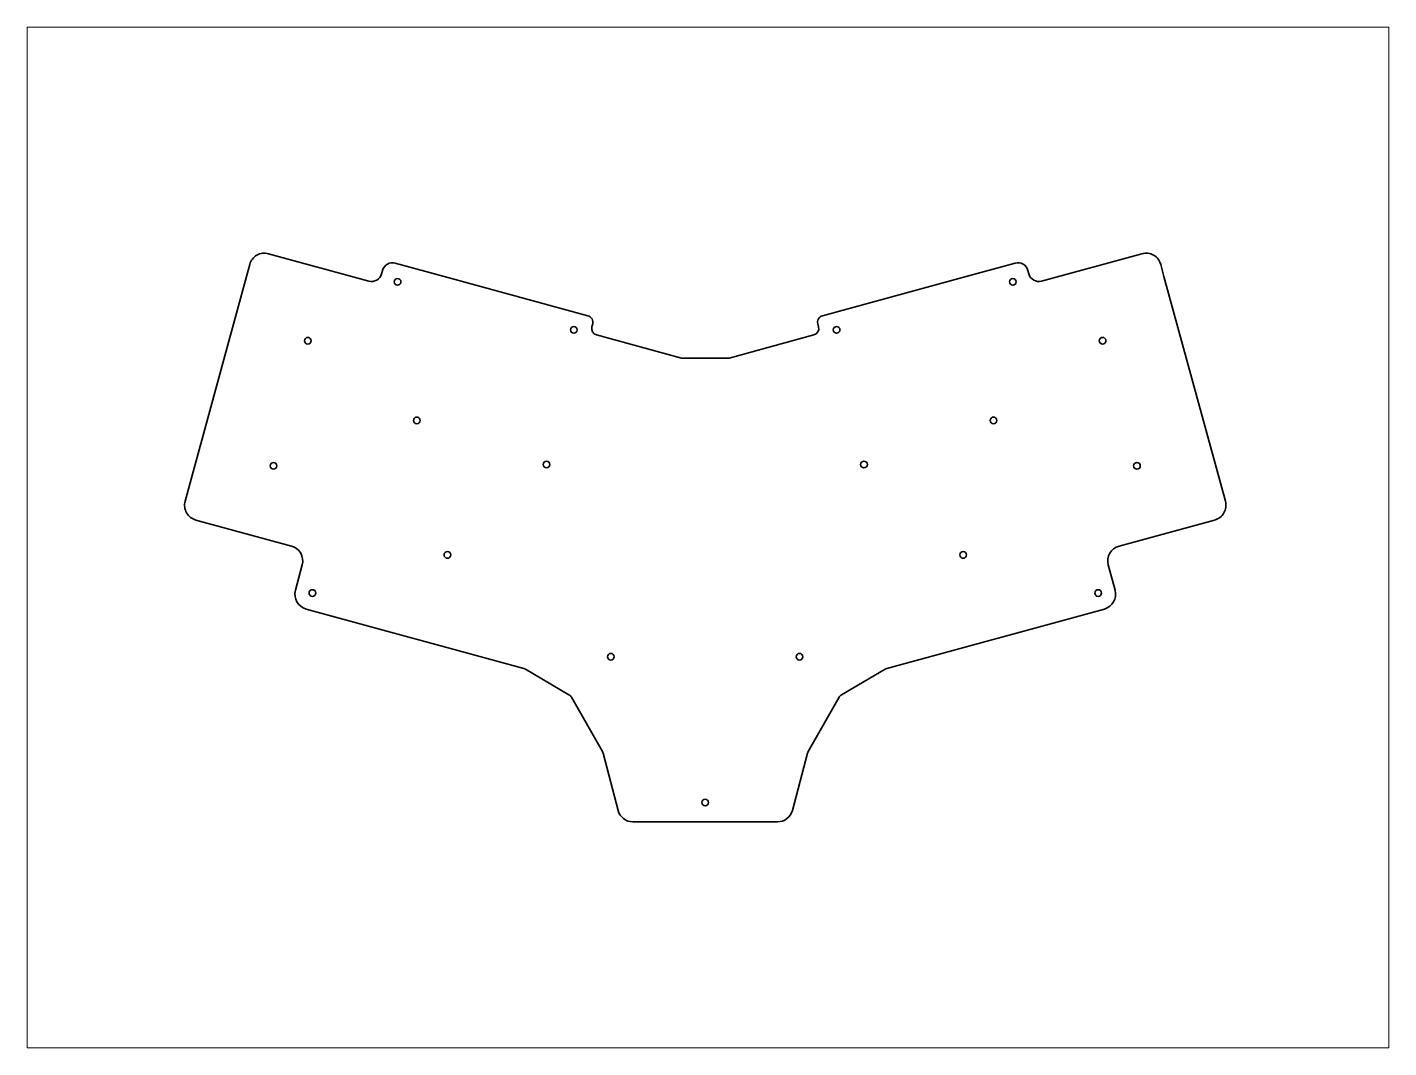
# Paper-space layout 'Layout1' of a CAD drawing. Header units: millimetres. Extents: x 0 to 400, y 0 to 300.
# The model-space entities are those that its viewports show. They can reach past a viewport. Long polylines and large blocks are cut down to what shows.
import ezdxf

# ---------------------------------------------------------------- set-up
doc = ezdxf.new("R2010")
doc.units = ezdxf.units.MM

msp = doc.modelspace()

# ---------------------------------------------------------------- linework, layer by layer
at = {"color": 18, "linetype": 'Continuous', "lineweight": 35, "true_color": 0x000000}
for points, knots in [([(199.19, 66.41), (199.19, 66.41), (220.42, 66.41), (220.42, 66.41), (222.47, 66.41), (224.27, 67.8), (224.79, 69.79), (224.79, 69.79), (229.2, 86.6), (229.2, 86.6), (229.25, 86.77), (229.31, 86.93), (229.4, 87.09), (229.4, 87.09), (238.51, 103.07), (238.51, 103.07), (238.68, 103.37), (238.93, 103.62), (239.23, 103.8), (239.23, 103.8), (252.03, 111.3), (252.03, 111.3), (252.18, 111.39), (252.35, 111.45), (252.52, 111.5), (252.52, 111.5), (316.44, 128.97), (316.44, 128.97), (318.82, 129.62), (320.24, 132.08), (319.6, 134.47), (319.6, 134.47), (317.59, 141.96), (317.59, 141.96), (316.95, 144.35), (318.36, 146.82), (320.75, 147.47), (320.75, 147.47), (348.83, 155.13), (348.83, 155.13), (349.98, 155.44), (350.96, 156.2), (351.55, 157.24), (352.14, 158.27), (352.3, 159.5), (351.99, 160.65), (351.99, 160.65), (333.95, 226.7), (333.95, 226.7), (333.95, 226.7), (332.99, 230.28), (332.99, 230.28), (332.68, 231.42), (331.93, 232.4), (330.9, 232.99), (329.87, 233.58), (328.64, 233.74), (327.5, 233.43), (327.5, 233.43), (297.98, 225.37), (297.98, 225.37), (297.21, 225.15), (296.38, 225.26), (295.68, 225.66), (294.98, 226.06), (294.47, 226.73), (294.26, 227.5), (294.26, 227.5), (293.99, 228.52), (293.99, 228.52), (293.78, 229.3), (293.27, 229.96), (292.57, 230.36), (291.88, 230.76), (291.05, 230.86), (290.27, 230.65), (290.27, 230.65), (274.81, 226.42), (274.81, 226.42), (274.81, 226.42), (274.81, 226.42), (274.81, 226.42), (274.81, 226.42), (233.65, 215.17), (233.65, 215.17), (232.6, 214.89), (231.98, 213.81), (232.26, 212.76), (232.26, 212.76), (232.49, 211.92), (232.49, 211.92), (232.76, 210.88), (232.15, 209.82), (231.12, 209.54), (231.12, 209.54), (206.19, 202.72), (206.19, 202.72), (206.19, 202.72), (192.19, 202.72), (192.19, 202.72), (192.19, 202.72), (167.26, 209.54), (167.26, 209.54), (166.23, 209.82), (165.61, 210.88), (165.89, 211.92), (165.89, 211.92), (166.12, 212.76), (166.12, 212.76), (166.4, 213.81), (165.78, 214.89), (164.73, 215.17), (164.73, 215.17), (123.57, 226.42), (123.57, 226.42), (123.57, 226.42), (123.57, 226.42), (123.57, 226.42), (123.57, 226.42), (108.11, 230.65), (108.11, 230.65), (107.33, 230.86), (106.5, 230.76), (105.81, 230.36), (105.11, 229.96), (104.6, 229.3), (104.39, 228.52), (104.39, 228.52), (104.12, 227.5), (104.12, 227.5), (103.91, 226.73), (103.4, 226.06), (102.7, 225.66), (102, 225.26), (101.17, 225.15), (100.39, 225.37), (100.39, 225.37), (70.88, 233.43), (70.88, 233.43), (69.73, 233.74), (68.51, 233.58), (67.48, 232.99), (66.45, 232.4), (65.7, 231.42), (65.39, 230.28), (65.39, 230.28), (64.43, 226.7), (64.43, 226.7), (64.43, 226.7), (46.39, 160.65), (46.39, 160.65), (46.08, 159.5), (46.24, 158.27), (46.83, 157.24), (47.42, 156.2), (48.4, 155.44), (49.55, 155.13), (49.55, 155.13), (77.63, 147.47), (77.63, 147.47), (80.02, 146.82), (81.43, 144.35), (80.79, 141.96), (80.79, 141.96), (78.78, 134.47), (78.78, 134.47), (78.14, 132.08), (79.55, 129.62), (81.94, 128.97), (81.94, 128.97), (145.86, 111.5), (145.86, 111.5), (146.03, 111.45), (146.2, 111.39), (146.35, 111.3), (146.35, 111.3), (159.15, 103.8), (159.15, 103.8), (159.45, 103.62), (159.7, 103.37), (159.87, 103.07), (159.87, 103.07), (168.98, 87.09), (168.98, 87.09), (169.07, 86.93), (169.13, 86.77), (169.18, 86.6), (169.18, 86.6), (173.59, 69.79), (173.59, 69.79), (174.11, 67.8), (175.91, 66.41), (177.96, 66.41), (177.96, 66.41), (199.19, 66.41), (199.19, 66.41)], [0, 0, 0, 0, 1, 1, 1, 2, 2, 2, 3, 3, 3, 4, 4, 4, 5, 5, 5, 6, 6, 6, 7, 7, 7, 8, 8, 8, 9, 9, 9, 10, 10, 10, 11, 11, 11, 12, 12, 12, 13, 13, 13, 14, 14, 14, 15, 15, 15, 16, 16, 16, 17, 17, 17, 18, 18, 18, 19, 19, 19, 20, 20, 20, 21, 21, 21, 22, 22, 22, 23, 23, 23, 24, 24, 24, 25, 25, 25, 26, 26, 26, 27, 27, 27, 28, 28, 28, 29, 29, 29, 30, 30, 30, 31, 31, 31, 32, 32, 32, 33, 33, 33, 34, 34, 34, 35, 35, 35, 36, 36, 36, 37, 37, 37, 38, 38, 38, 39, 39, 39, 40, 40, 40, 41, 41, 41, 42, 42, 42, 43, 43, 43, 44, 44, 44, 45, 45, 45, 46, 46, 46, 47, 47, 47, 48, 48, 48, 49, 49, 49, 50, 50, 50, 51, 51, 51, 52, 52, 52, 53, 53, 53, 54, 54, 54, 55, 55, 55, 56, 56, 56, 57, 57, 57, 58, 58, 58, 59, 59, 59, 60, 60, 60, 61, 61, 61, 62, 62, 62, 63, 63, 63, 64, 64, 64, 65, 65, 65, 65]), ([(108.81, 226.11), (109.35, 226.11), (109.79, 225.67), (109.79, 225.13), (109.79, 224.59), (109.35, 224.16), (108.81, 224.16), (108.27, 224.16), (107.83, 224.59), (107.83, 225.13), (107.83, 225.67), (108.27, 226.11), (108.81, 226.11)], [0, 0, 0, 0, 1, 1, 1, 2, 2, 2, 3, 3, 3, 4, 4, 4, 4]), ([(289.57, 226.11), (289.03, 226.11), (288.59, 225.67), (288.59, 225.13), (288.59, 224.59), (289.03, 224.16), (289.57, 224.16), (290.11, 224.16), (290.55, 224.59), (290.55, 225.13), (290.55, 225.67), (290.11, 226.11), (289.57, 226.11)], [0, 0, 0, 0, 1, 1, 1, 2, 2, 2, 3, 3, 3, 4, 4, 4, 4]), ([(82.44, 208.83), (82.98, 208.83), (83.42, 208.39), (83.42, 207.85), (83.42, 207.31), (82.98, 206.87), (82.44, 206.87), (81.9, 206.87), (81.46, 207.31), (81.46, 207.85), (81.46, 208.39), (81.9, 208.83), (82.44, 208.83)], [0, 0, 0, 0, 1, 1, 1, 2, 2, 2, 3, 3, 3, 4, 4, 4, 4]), ([(160.59, 212), (161.13, 212), (161.57, 211.56), (161.57, 211.02), (161.57, 210.48), (161.13, 210.04), (160.59, 210.04), (160.05, 210.04), (159.61, 210.48), (159.61, 211.02), (159.61, 211.56), (160.05, 212), (160.59, 212)], [0, 0, 0, 0, 1, 1, 1, 2, 2, 2, 3, 3, 3, 4, 4, 4, 4]), ([(237.79, 212), (237.25, 212), (236.81, 211.56), (236.81, 211.02), (236.81, 210.48), (237.25, 210.04), (237.79, 210.04), (238.33, 210.04), (238.77, 210.48), (238.77, 211.02), (238.77, 211.56), (238.33, 212), (237.79, 212)], [0, 0, 0, 0, 1, 1, 1, 2, 2, 2, 3, 3, 3, 4, 4, 4, 4]), ([(315.94, 208.83), (315.4, 208.83), (314.96, 208.39), (314.96, 207.85), (314.96, 207.31), (315.4, 206.87), (315.94, 206.87), (316.48, 206.87), (316.92, 207.31), (316.92, 207.85), (316.92, 208.39), (316.48, 208.83), (315.94, 208.83)], [0, 0, 0, 0, 1, 1, 1, 2, 2, 2, 3, 3, 3, 4, 4, 4, 4]), ([(114.48, 185.41), (115.02, 185.41), (115.45, 184.97), (115.45, 184.43), (115.45, 183.89), (115.02, 183.45), (114.48, 183.45), (113.94, 183.45), (113.5, 183.89), (113.5, 184.43), (113.5, 184.97), (113.94, 185.41), (114.48, 185.41)], [0, 0, 0, 0, 1, 1, 1, 2, 2, 2, 3, 3, 3, 4, 4, 4, 4]), ([(283.9, 185.41), (283.36, 185.41), (282.93, 184.97), (282.93, 184.43), (282.93, 183.89), (283.36, 183.45), (283.9, 183.45), (284.44, 183.45), (284.88, 183.89), (284.88, 184.43), (284.88, 184.97), (284.44, 185.41), (283.9, 185.41)], [0, 0, 0, 0, 1, 1, 1, 2, 2, 2, 3, 3, 3, 4, 4, 4, 4]), ([(72.35, 172.07), (72.89, 172.07), (73.33, 171.63), (73.33, 171.09), (73.33, 170.56), (72.89, 170.12), (72.35, 170.12), (71.81, 170.12), (71.37, 170.56), (71.37, 171.09), (71.37, 171.63), (71.81, 172.07), (72.35, 172.07)], [0, 0, 0, 0, 1, 1, 1, 2, 2, 2, 3, 3, 3, 4, 4, 4, 4]), ([(152.55, 172.45), (153.09, 172.45), (153.53, 172.01), (153.53, 171.47), (153.53, 170.93), (153.09, 170.49), (152.55, 170.49), (152.01, 170.49), (151.57, 170.93), (151.57, 171.47), (151.57, 172.01), (152.01, 172.45), (152.55, 172.45)], [0, 0, 0, 0, 1, 1, 1, 2, 2, 2, 3, 3, 3, 4, 4, 4, 4]), ([(245.83, 172.45), (245.29, 172.45), (244.85, 172.01), (244.85, 171.47), (244.85, 170.93), (245.29, 170.49), (245.83, 170.49), (246.37, 170.49), (246.81, 170.93), (246.81, 171.47), (246.81, 172.01), (246.37, 172.45), (245.83, 172.45)], [0, 0, 0, 0, 1, 1, 1, 2, 2, 2, 3, 3, 3, 4, 4, 4, 4]), ([(326.03, 172.07), (325.49, 172.07), (325.05, 171.63), (325.05, 171.09), (325.05, 170.56), (325.49, 170.12), (326.03, 170.12), (326.57, 170.12), (327.01, 170.56), (327.01, 171.09), (327.01, 171.63), (326.57, 172.07), (326.03, 172.07)], [0, 0, 0, 0, 1, 1, 1, 2, 2, 2, 3, 3, 3, 4, 4, 4, 4]), ([(123.44, 145.84), (123.98, 145.84), (124.42, 145.41), (124.42, 144.87), (124.42, 144.33), (123.98, 143.89), (123.44, 143.89), (122.9, 143.89), (122.46, 144.33), (122.46, 144.87), (122.46, 145.41), (122.9, 145.84), (123.44, 145.84)], [0, 0, 0, 0, 1, 1, 1, 2, 2, 2, 3, 3, 3, 4, 4, 4, 4]), ([(274.94, 145.84), (274.4, 145.84), (273.96, 145.41), (273.96, 144.87), (273.96, 144.33), (274.4, 143.89), (274.94, 143.89), (275.48, 143.89), (275.92, 144.33), (275.92, 144.87), (275.92, 145.41), (275.48, 145.84), (274.94, 145.84)], [0, 0, 0, 0, 1, 1, 1, 2, 2, 2, 3, 3, 3, 4, 4, 4, 4]), ([(83.77, 134.66), (84.31, 134.66), (84.74, 134.22), (84.74, 133.68), (84.74, 133.14), (84.31, 132.7), (83.77, 132.7), (83.23, 132.7), (82.79, 133.14), (82.79, 133.68), (82.79, 134.22), (83.23, 134.66), (83.77, 134.66)], [0, 0, 0, 0, 1, 1, 1, 2, 2, 2, 3, 3, 3, 4, 4, 4, 4]), ([(314.61, 134.66), (314.07, 134.66), (313.63, 134.22), (313.63, 133.68), (313.63, 133.14), (314.07, 132.7), (314.61, 132.7), (315.15, 132.7), (315.59, 133.14), (315.59, 133.68), (315.59, 134.22), (315.15, 134.66), (314.61, 134.66)], [0, 0, 0, 0, 1, 1, 1, 2, 2, 2, 3, 3, 3, 4, 4, 4, 4]), ([(171.48, 115.94), (172.02, 115.94), (172.46, 115.5), (172.46, 114.96), (172.46, 114.42), (172.02, 113.98), (171.48, 113.98), (170.95, 113.98), (170.51, 114.42), (170.51, 114.96), (170.51, 115.5), (170.95, 115.94), (171.48, 115.94)], [0, 0, 0, 0, 1, 1, 1, 2, 2, 2, 3, 3, 3, 4, 4, 4, 4]), ([(226.89, 115.94), (226.36, 115.94), (225.92, 115.5), (225.92, 114.96), (225.92, 114.42), (226.36, 113.98), (226.89, 113.98), (227.43, 113.98), (227.87, 114.42), (227.87, 114.96), (227.87, 115.5), (227.43, 115.94), (226.89, 115.94)], [0, 0, 0, 0, 1, 1, 1, 2, 2, 2, 3, 3, 3, 4, 4, 4, 4]), ([(199.19, 73.07), (198.65, 73.07), (198.21, 72.63), (198.21, 72.09), (198.21, 71.55), (198.65, 71.11), (199.19, 71.11), (199.73, 71.11), (200.17, 71.55), (200.17, 72.09), (200.17, 72.63), (199.73, 73.07), (199.19, 73.07)], [0, 0, 0, 0, 1, 1, 1, 2, 2, 2, 3, 3, 3, 4, 4, 4, 4])]:
    msp.add_open_spline(points, degree=3, knots=knots, dxfattribs=at)

psp = doc.layouts.get("Layout1")

# ---------------------------------------------------------------- viewports
at = {"layer": '0'}
psp.add_viewport(center=(200, 150), size=(400, 300), view_center_point=(200, 150), view_height=300, dxfattribs=at)

doc.saveas('drawing.dxf')
